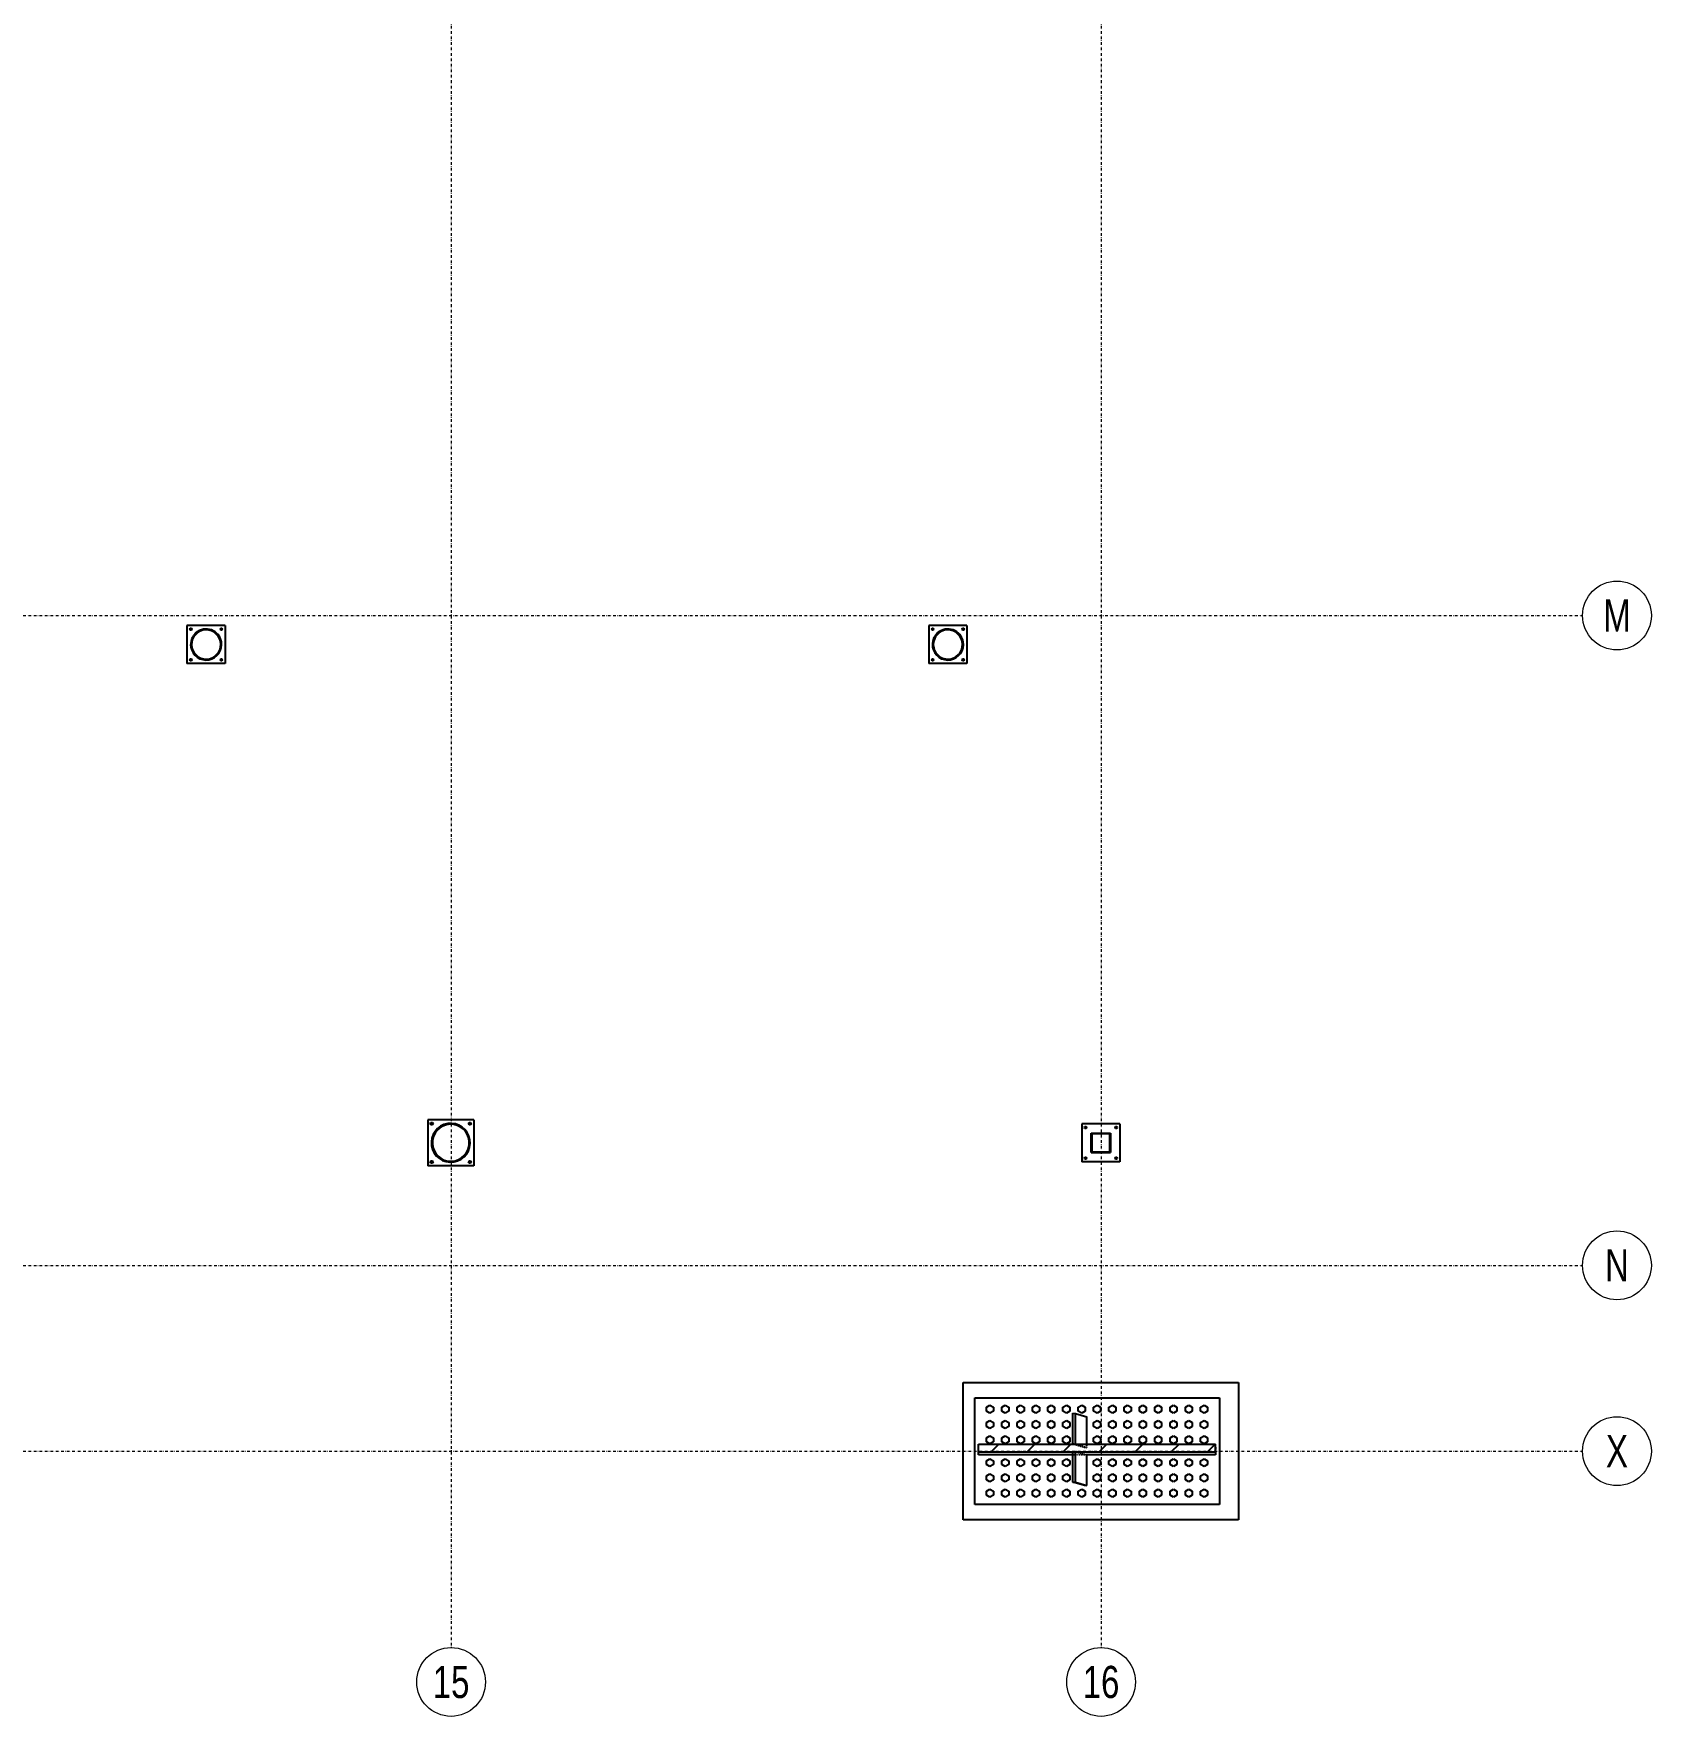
# Model space of a CAD drawing. Header units: millimetres. Extents: x 1541 to 289025, y -12015 to 47026.
# Drawn here: x 36142 to 37676, y -11969 to -10374 of the extents above; entities that cross this region are included whole.
import ezdxf
from ezdxf.enums import TextEntityAlignment as Align

# ---------------------------------------------------------------- set-up
doc = ezdxf.new("R2010")
doc.units = ezdxf.units.MM
doc.header["$LTSCALE"] = 0.1
for name, pattern in [('DASHDOTX2', [50.8, 25.4, -12.7, 0, -12.7]), ('DXK_LINE_DOT2', [3.9198, 1.9599, -1.9599]), ('Grid Line', [3.33375, 1.905, -0.47625, 0.47625, -0.47625])]:
    doc.linetypes.add(name, pattern=pattern)
doc.layers.get('0').update_dxf_attribs({"color": 255})
doc.layers.add('E_EJES', color=8, linetype='Continuous', lineweight=9)
doc.layers.add('E_EJES-1', color=8, linetype='Grid Line', lineweight=9)
doc.styles.add('Swis721 LtCn BT_1', font='swisscl.ttf', dxfattribs={"height": 0.42})

# ---------------------------------------------------------------- blocks, each defined once
blk = doc.blocks.new('Grid - CNI_NOMBRE EJES-372759-_26_00m_LOC COLUMNAS Y MUROS PISO 7')
at = {"layer": 'E_EJES'}
blk.add_circle((0, 0), 0.003, dxfattribs=at)

msp = doc.modelspace()

# ---------------------------------------------------------------- hatches: boundary and pattern name
at = {"linetype": 'Continuous'}
h = msp.add_hatch(color=96, dxfattribs=at)
h.paths.add_polyline_path([(36320.4, -10952.7), (36320.2, -10950.1), (36319.5, -10947.7), (36318.4, -10945.3), (36316.9, -10943.2), (36315.1, -10941.4), (36313, -10940), (36310.7, -10938.9), (36308.2, -10938.2), (36305.7, -10938), (36303.1, -10938.2), (36300.6, -10938.9), (36298.3, -10940), (36296.2, -10941.4), (36294.4, -10943.2), (36292.9, -10945.3), (36291.8, -10947.7), (36291.2, -10950.1), (36291, -10952.7), (36291.2, -10955.3), (36291.8, -10957.7), (36292.9, -10960.1), (36294.4, -10962.2), (36296.2, -10964), (36298.3, -10965.4), (36300.6, -10966.5), (36303.1, -10967.2), (36305.7, -10967.4), (36308.2, -10967.2), (36310.7, -10966.5), (36313, -10965.4), (36315.1, -10964), (36316.9, -10962.2), (36318.4, -10960.1), (36319.5, -10957.7), (36320.2, -10955.3)])
h.paths.add_polyline_path([(36318.7, -10957.4), (36317.7, -10959.6), (36316.3, -10961.6), (36314.6, -10963.3), (36312.6, -10964.7), (36310.4, -10965.7), (36308.1, -10966.3), (36305.7, -10966.5), (36303.3, -10966.3), (36300.9, -10965.7), (36298.7, -10964.7), (36296.8, -10963.3), (36295.1, -10961.6), (36293.7, -10959.6), (36292.7, -10957.4), (36292, -10955.1), (36291.8, -10952.7), (36292, -10950.3), (36292.7, -10948), (36293.7, -10945.8), (36295.1, -10943.8), (36296.8, -10942.1), (36298.7, -10940.7), (36300.9, -10939.7), (36303.3, -10939.1), (36305.7, -10938.9), (36308.1, -10939.1), (36310.4, -10939.7), (36312.6, -10940.7), (36314.6, -10942.1), (36316.3, -10943.8), (36317.7, -10945.8), (36318.7, -10948), (36319.3, -10950.3), (36319.5, -10952.7), (36319.3, -10955.1)])
h = msp.add_hatch(color=96, dxfattribs=at)
h.paths.add_polyline_path([(37023.5, -10952.7), (37023.3, -10950.1), (37022.6, -10947.7), (37021.6, -10945.3), (37020.1, -10943.2), (37018.3, -10941.4), (37016.2, -10940), (37013.9, -10938.9), (37011.4, -10938.2), (37008.8, -10938), (37006.3, -10938.2), (37003.8, -10938.9), (37001.5, -10940), (36999.4, -10941.4), (36997.5, -10943.2), (36996.1, -10945.3), (36995, -10947.7), (36994.3, -10950.1), (36994.1, -10952.7), (36994.3, -10955.3), (36995, -10957.7), (36996.1, -10960.1), (36997.5, -10962.2), (36999.4, -10964), (37001.5, -10965.4), (37003.8, -10966.5), (37006.3, -10967.2), (37008.8, -10967.4), (37011.4, -10967.2), (37013.9, -10966.5), (37016.2, -10965.4), (37018.3, -10964), (37020.1, -10962.2), (37021.6, -10960.1), (37022.6, -10957.7), (37023.3, -10955.3)])
h.paths.add_polyline_path([(37021.8, -10957.4), (37020.8, -10959.6), (37019.4, -10961.6), (37017.7, -10963.3), (37015.7, -10964.7), (37013.6, -10965.7), (37011.2, -10966.3), (37008.8, -10966.5), (37006.4, -10966.3), (37004.1, -10965.7), (37001.9, -10964.7), (36999.9, -10963.3), (36998.2, -10961.6), (36996.8, -10959.6), (36995.8, -10957.4), (36995.2, -10955.1), (36995, -10952.7), (36995.2, -10950.3), (36995.8, -10948), (36996.8, -10945.8), (36998.2, -10943.8), (36999.9, -10942.1), (37001.9, -10940.7), (37004.1, -10939.7), (37006.4, -10939.1), (37008.8, -10938.9), (37011.2, -10939.1), (37013.6, -10939.7), (37015.7, -10940.7), (37017.7, -10942.1), (37019.4, -10943.8), (37020.8, -10945.8), (37021.8, -10948), (37022.5, -10950.3), (37022.7, -10952.7), (37022.5, -10955.1)])
h = msp.add_hatch(color=96, dxfattribs=at)
h.paths.add_polyline_path([(36556, -11425.1), (36555.8, -11422.2), (36555.1, -11419.4), (36554, -11416.8), (36552.5, -11414.3), (36550.7, -11412.1), (36548.5, -11410.2), (36546, -11408.7), (36543.3, -11407.6), (36540.5, -11406.9), (36537.6, -11406.7), (36534.8, -11406.9), (36531.9, -11407.6), (36529.3, -11408.7), (36526.8, -11410.2), (36524.6, -11412.1), (36522.7, -11414.3), (36521.2, -11416.8), (36520.1, -11419.4), (36519.5, -11422.2), (36519.2, -11425.1), (36519.5, -11428), (36520.1, -11430.8), (36521.2, -11433.5), (36522.7, -11435.9), (36524.6, -11438.1), (36526.8, -11440), (36529.3, -11441.5), (36531.9, -11442.6), (36534.8, -11443.3), (36537.6, -11443.5), (36540.5, -11443.3), (36543.3, -11442.6), (36546, -11441.5), (36548.5, -11440), (36550.7, -11438.1), (36552.5, -11435.9), (36554, -11433.5), (36555.1, -11430.8), (36555.8, -11428)])
h.paths.add_polyline_path([(36554.3, -11430.5), (36553.3, -11433.1), (36551.8, -11435.4), (36550, -11437.5), (36547.9, -11439.3), (36545.6, -11440.8), (36543.1, -11441.8), (36540.4, -11442.4), (36537.6, -11442.7), (36534.9, -11442.4), (36532.2, -11441.8), (36529.7, -11440.8), (36527.3, -11439.3), (36525.2, -11437.5), (36523.4, -11435.4), (36522, -11433.1), (36521, -11430.5), (36520.3, -11427.9), (36520.1, -11425.1), (36520.3, -11422.4), (36521, -11419.7), (36522, -11417.2), (36523.4, -11414.8), (36525.2, -11412.7), (36527.3, -11410.9), (36529.7, -11409.5), (36532.2, -11408.4), (36534.9, -11407.8), (36537.6, -11407.6), (36540.4, -11407.8), (36543.1, -11408.4), (36545.6, -11409.5), (36547.9, -11410.9), (36550, -11412.7), (36551.8, -11414.8), (36553.3, -11417.2), (36554.3, -11419.7), (36555, -11422.4), (36555.2, -11425.1), (36555, -11427.9)])
h = msp.add_hatch(dxfattribs=at)
h.set_pattern_fill('', scale=7.611392, style=0, pattern_type=0)
h.set_pattern_definition([(45, (37144.736, -11416.054), (-17.088, 17.088), [])])
h.paths.add_polyline_path([(37162.9, -11416.1), (37144.7, -11416.1), (37144.7, -11434.2), (37162.9, -11434.2)])
h.paths.add_polyline_path([(37145.3, -11433.6), (37145.3, -11416.6), (37162.3, -11416.6), (37162.3, -11433.6)])
h = msp.add_hatch(dxfattribs=at)
h.set_pattern_fill('', scale=7.611392, style=0, pattern_type=0)
h.set_pattern_definition([(45, (37262.073, -11710.71), (-17.088, 17.088), [])])
h.paths.add_polyline_path([(37262.5, -11715.9), (37262.1, -11710.7), (37037.8, -11710.7), (37037.8, -11718), (37262.5, -11718)])

# ---------------------------------------------------------------- linework, layer by layer
at = {"color": 2, "linetype": 'Continuous'}
for p, q in [((36323.8, -10934.6), (36287.5, -10934.6)), ((36287.5, -10934.6), (36287.5, -10970.8)), ((36323.8, -10934.6), (36323.8, -10970.8)), ((37026.9, -10934.6), (36990.7, -10934.6)), ((36990.7, -10934.6), (36990.7, -10970.8)), ((37026.9, -10934.6), (37026.9, -10970.8)), ((36323.8, -10970.8), (36287.5, -10970.8)), ((37026.9, -10970.8), (36990.7, -10970.8)), ((36559.4, -11403.4), (36515.9, -11403.4)), ((36515.9, -11403.4), (36515.9, -11446.9)), ((36559.4, -11403.4), (36559.4, -11446.9)), ((37171.9, -11407), (37135.7, -11407)), ((37135.7, -11407), (37135.7, -11443.2)), ((37144.7, -11434.2), (37144.7, -11416.1)), ((37144.7, -11416.1), (37162.9, -11416.1)), ((37162.3, -11416.6), (37145.3, -11416.6)), ((37145.3, -11416.6), (37145.3, -11433.6)), ((37162.3, -11433.6), (37162.3, -11416.6)), ((37162.9, -11416.1), (37162.9, -11434.2)), ((37171.9, -11407), (37171.9, -11443.2)), ((37144.7, -11434.2), (37162.9, -11434.2)), ((37145.3, -11433.6), (37162.3, -11433.6)), ((36559.4, -11446.9), (36515.9, -11446.9)), ((37171.9, -11443.2), (37135.7, -11443.2)), ((37023.3, -11652.3), (37284.3, -11652.3)), ((37023.3, -11782.7), (37023.3, -11652.3)), ((37284.3, -11652.3), (37284.3, -11782.7)), ((37034.2, -11768.2), (37034.2, -11666.8)), ((37034.2, -11666.8), (37266.2, -11666.8)), ((37266.2, -11666.8), (37266.2, -11768.2)), ((37127.3, -11710.7), (37127.3, -11681.6)), ((37127.3, -11681.6), (37129.7, -11681.7)), ((37129.7, -11681.7), (37140.5, -11684.9)), ((37129.7, -11710.8), (37129.7, -11681.7)), ((37140.4, -11710.7), (37140.5, -11684.9)), ((37037.8, -11718), (37037.8, -11710.7)), ((37037.8, -11710.7), (37262.1, -11710.7)), ((37037.8, -11721.1), (37037.8, -11718)), ((37037.8, -11718), (37262.5, -11718)), ((37127.3, -11721.1), (37037.8, -11721.1)), ((37127.3, -11710.7), (37129.7, -11710.8)), ((37127.3, -11746.9), (37127.3, -11717.8)), ((37127.3, -11717.8), (37129.7, -11717.8)), ((37129.7, -11746.9), (37129.7, -11717.8)), ((37140.4, -11750.1), (37140.5, -11721.1)), ((37262.5, -11721.1), (37140.5, -11721.1)), ((37262.1, -11710.7), (37262.5, -11710.7)), ((37262.1, -11710.7), (37262.5, -11715.9)), ((37262.5, -11715.9), (37262.5, -11710.7)), ((37262.5, -11718), (37262.5, -11715.9)), ((37262.5, -11718), (37262.5, -11721.1)), ((37138.2, -11750.1), (37127.3, -11746.9)), ((37127.3, -11746.9), (37129.7, -11746.9)), ((37129.7, -11746.9), (37140.4, -11750.1)), ((37140.4, -11750.1), (37138.2, -11750.1)), ((37266.2, -11768.2), (37034.2, -11768.2)), ((37284.3, -11782.7), (37023.3, -11782.7))]:
    msp.add_line(p, q, dxfattribs=at)
at = {"color": 7, "linetype": 'Continuous'}
for p, q in [((36290, -10938.2), (36290.6, -10937.2)), ((36290.6, -10939.2), (36290, -10938.2)), ((36290.6, -10937.2), (36291.7, -10937.2)), ((36291.7, -10939.2), (36290.6, -10939.2)), ((36291.7, -10937.2), (36292.3, -10938.2)), ((36292.3, -10938.2), (36291.7, -10939.2)), ((36319, -10938.2), (36319.6, -10937.2)), ((36319.6, -10939.2), (36319, -10938.2)), ((36319.6, -10937.2), (36320.7, -10937.2)), ((36320.7, -10939.2), (36319.6, -10939.2)), ((36320.7, -10937.2), (36321.3, -10938.2)), ((36321.3, -10938.2), (36320.7, -10939.2)), ((36993.2, -10938.2), (36993.8, -10937.2)), ((36993.8, -10939.2), (36993.2, -10938.2)), ((36993.8, -10937.2), (36994.9, -10937.2)), ((36994.9, -10939.2), (36993.8, -10939.2)), ((36994.9, -10937.2), (36995.5, -10938.2)), ((36995.5, -10938.2), (36994.9, -10939.2)), ((37022.2, -10938.2), (37022.8, -10937.2)), ((37022.8, -10939.2), (37022.2, -10938.2)), ((37022.8, -10937.2), (37023.9, -10937.2)), ((37023.9, -10939.2), (37022.8, -10939.2)), ((37023.9, -10937.2), (37024.4, -10938.2)), ((37024.4, -10938.2), (37023.9, -10939.2)), ((36290, -10967.2), (36290.6, -10966.2)), ((36290.6, -10968.2), (36290, -10967.2)), ((36290.6, -10966.2), (36291.7, -10966.2)), ((36291.7, -10968.2), (36290.6, -10968.2)), ((36291.7, -10966.2), (36292.3, -10967.2)), ((36292.3, -10967.2), (36291.7, -10968.2)), ((36319, -10967.2), (36319.6, -10966.2)), ((36319.6, -10968.2), (36319, -10967.2)), ((36319.6, -10966.2), (36320.7, -10966.2)), ((36320.7, -10968.2), (36319.6, -10968.2)), ((36320.7, -10966.2), (36321.3, -10967.2)), ((36321.3, -10967.2), (36320.7, -10968.2)), ((36993.2, -10967.2), (36993.8, -10966.2)), ((36993.8, -10968.2), (36993.2, -10967.2)), ((36993.8, -10966.2), (36994.9, -10966.2)), ((36994.9, -10968.2), (36993.8, -10968.2)), ((36994.9, -10966.2), (36995.5, -10967.2)), ((36995.5, -10967.2), (36994.9, -10968.2)), ((37022.2, -10967.2), (37022.8, -10966.2)), ((37022.8, -10968.2), (37022.2, -10967.2)), ((37022.8, -10966.2), (37023.9, -10966.2)), ((37023.9, -10968.2), (37022.8, -10968.2)), ((37023.9, -10966.2), (37024.4, -10967.2)), ((37024.4, -10967.2), (37023.9, -10968.2)), ((36518.2, -11407), (36518.8, -11405.8)), ((36518.8, -11405.8), (36520.2, -11405.8)), ((36520.2, -11405.8), (36520.9, -11407)), ((36554.4, -11407), (36555.1, -11405.8)), ((36555.1, -11405.8), (36556.4, -11405.8)), ((36556.4, -11405.8), (36557.1, -11407)), ((36518.8, -11408.2), (36518.2, -11407)), ((36520.2, -11408.2), (36518.8, -11408.2)), ((36520.9, -11407), (36520.2, -11408.2)), ((36555.1, -11408.2), (36554.4, -11407)), ((36556.4, -11408.2), (36555.1, -11408.2)), ((36557.1, -11407), (36556.4, -11408.2)), ((37138.2, -11410.6), (37138.7, -11409.6)), ((37138.7, -11411.6), (37138.2, -11410.6)), ((37138.7, -11409.6), (37139.9, -11409.6)), ((37139.9, -11411.6), (37138.7, -11411.6)), ((37139.9, -11409.6), (37140.4, -11410.6)), ((37140.4, -11410.6), (37139.9, -11411.6)), ((37167.2, -11410.6), (37167.7, -11409.6)), ((37167.7, -11411.6), (37167.2, -11410.6)), ((37167.7, -11409.6), (37168.9, -11409.6)), ((37168.9, -11411.6), (37167.7, -11411.6)), ((37168.9, -11409.6), (37169.4, -11410.6)), ((37169.4, -11410.6), (37168.9, -11411.6)), ((36518.2, -11443.2), (36518.8, -11442.1)), ((36518.8, -11444.4), (36518.2, -11443.2)), ((36518.8, -11442.1), (36520.2, -11442.1)), ((36520.2, -11444.4), (36518.8, -11444.4)), ((36520.2, -11442.1), (36520.9, -11443.2)), ((36520.9, -11443.2), (36520.2, -11444.4)), ((36554.4, -11443.2), (36555.1, -11442.1)), ((36555.1, -11444.4), (36554.4, -11443.2)), ((36555.1, -11442.1), (36556.4, -11442.1)), ((36556.4, -11444.4), (36555.1, -11444.4)), ((36556.4, -11442.1), (36557.1, -11443.2)), ((36557.1, -11443.2), (36556.4, -11444.4)), ((37138.2, -11439.6), (37138.7, -11438.6)), ((37138.7, -11440.6), (37138.2, -11439.6)), ((37138.7, -11438.6), (37139.9, -11438.6)), ((37139.9, -11440.6), (37138.7, -11440.6)), ((37139.9, -11438.6), (37140.4, -11439.6)), ((37140.4, -11439.6), (37139.9, -11440.6)), ((37167.2, -11439.6), (37167.7, -11438.6)), ((37167.7, -11440.6), (37167.2, -11439.6)), ((37167.7, -11438.6), (37168.9, -11438.6)), ((37168.9, -11440.6), (37167.7, -11440.6)), ((37168.9, -11438.6), (37169.4, -11439.6)), ((37169.4, -11439.6), (37168.9, -11440.6)), ((37045.4, -11675.7), (37048.7, -11673.9)), ((37045.4, -11679.5), (37045.4, -11675.7)), ((37048.7, -11673.9), (37052, -11675.7)), ((37052, -11675.7), (37052, -11679.5)), ((37059.9, -11675.7), (37063.2, -11673.9)), ((37059.9, -11679.5), (37059.9, -11675.7)), ((37063.2, -11673.9), (37066.5, -11675.7)), ((37066.5, -11675.7), (37066.5, -11679.5)), ((37074.4, -11675.7), (37077.7, -11673.9)), ((37074.4, -11679.5), (37074.4, -11675.7)), ((37077.7, -11673.9), (37081, -11675.7)), ((37081, -11675.7), (37081, -11679.5)), ((37088.9, -11675.7), (37092.2, -11673.9)), ((37088.9, -11679.5), (37088.9, -11675.7)), ((37092.2, -11673.9), (37095.5, -11675.7)), ((37095.5, -11675.7), (37095.5, -11679.5)), ((37103.4, -11675.7), (37106.7, -11673.9)), ((37103.4, -11679.5), (37103.4, -11675.7)), ((37106.7, -11673.9), (37110, -11675.7)), ((37110, -11675.7), (37110, -11679.5)), ((37117.9, -11675.7), (37121.2, -11673.9)), ((37117.9, -11679.5), (37117.9, -11675.7)), ((37121.2, -11673.9), (37124.5, -11675.7)), ((37124.5, -11675.7), (37124.5, -11679.5)), ((37132.4, -11675.7), (37135.7, -11673.9)), ((37132.4, -11679.5), (37132.4, -11675.7)), ((37135.7, -11673.9), (37139, -11675.7)), ((37139, -11675.7), (37139, -11679.5)), ((37146.9, -11675.7), (37150.2, -11673.9)), ((37146.9, -11679.5), (37146.9, -11675.7)), ((37150.2, -11673.9), (37153.5, -11675.7)), ((37153.5, -11675.7), (37153.5, -11679.5)), ((37161.4, -11675.7), (37164.7, -11673.9)), ((37161.4, -11679.5), (37161.4, -11675.7)), ((37164.7, -11673.9), (37167.9, -11675.7)), ((37167.9, -11675.7), (37167.9, -11679.5)), ((37175.9, -11675.7), (37179.2, -11673.9)), ((37175.9, -11679.5), (37175.9, -11675.7)), ((37179.2, -11673.9), (37182.4, -11675.7)), ((37182.4, -11675.7), (37182.4, -11679.5)), ((37190.4, -11675.7), (37193.7, -11673.9)), ((37190.4, -11679.5), (37190.4, -11675.7)), ((37193.7, -11673.9), (37196.9, -11675.7)), ((37196.9, -11675.7), (37196.9, -11679.5)), ((37204.9, -11675.7), (37208.2, -11673.9)), ((37204.9, -11679.5), (37204.9, -11675.7)), ((37208.2, -11673.9), (37211.4, -11675.7)), ((37211.4, -11675.7), (37211.4, -11679.5)), ((37219.4, -11675.7), (37222.7, -11673.9)), ((37219.4, -11679.5), (37219.4, -11675.7)), ((37222.7, -11673.9), (37225.9, -11675.7)), ((37225.9, -11675.7), (37225.9, -11679.5)), ((37233.9, -11675.7), (37237.2, -11673.9)), ((37233.9, -11679.5), (37233.9, -11675.7)), ((37237.2, -11673.9), (37240.4, -11675.7)), ((37240.4, -11675.7), (37240.4, -11679.5)), ((37248.4, -11675.7), (37251.7, -11673.9)), ((37248.4, -11679.5), (37248.4, -11675.7)), ((37251.7, -11673.9), (37254.9, -11675.7)), ((37254.9, -11675.7), (37254.9, -11679.5)), ((37048.7, -11681.4), (37045.4, -11679.5)), ((37045.4, -11690.2), (37048.7, -11688.4)), ((37045.4, -11694), (37045.4, -11690.2)), ((37052, -11679.5), (37048.7, -11681.4)), ((37048.7, -11688.4), (37052, -11690.2)), ((37052, -11690.2), (37052, -11694)), ((37063.2, -11681.4), (37059.9, -11679.5)), ((37059.9, -11690.2), (37063.2, -11688.4)), ((37059.9, -11694), (37059.9, -11690.2)), ((37066.5, -11679.5), (37063.2, -11681.4)), ((37063.2, -11688.4), (37066.5, -11690.2)), ((37066.5, -11690.2), (37066.5, -11694)), ((37077.7, -11681.4), (37074.4, -11679.5)), ((37074.4, -11690.2), (37077.7, -11688.4)), ((37074.4, -11694), (37074.4, -11690.2)), ((37081, -11679.5), (37077.7, -11681.4)), ((37077.7, -11688.4), (37081, -11690.2)), ((37081, -11690.2), (37081, -11694)), ((37092.2, -11681.4), (37088.9, -11679.5)), ((37088.9, -11690.2), (37092.2, -11688.4)), ((37088.9, -11694), (37088.9, -11690.2)), ((37095.5, -11679.5), (37092.2, -11681.4)), ((37092.2, -11688.4), (37095.5, -11690.2)), ((37095.5, -11690.2), (37095.5, -11694)), ((37106.7, -11681.4), (37103.4, -11679.5)), ((37103.4, -11690.2), (37106.7, -11688.4)), ((37103.4, -11694), (37103.4, -11690.2)), ((37110, -11679.5), (37106.7, -11681.4)), ((37106.7, -11688.4), (37110, -11690.2)), ((37110, -11690.2), (37110, -11694)), ((37121.2, -11681.4), (37117.9, -11679.5)), ((37117.9, -11690.2), (37121.2, -11688.4)), ((37117.9, -11694), (37117.9, -11690.2)), ((37124.5, -11679.5), (37121.2, -11681.4)), ((37121.2, -11688.4), (37124.5, -11690.2)), ((37124.5, -11690.2), (37124.5, -11694)), ((37135.7, -11681.4), (37132.4, -11679.5)), ((37139, -11679.5), (37135.7, -11681.4)), ((37150.2, -11681.4), (37146.9, -11679.5)), ((37146.9, -11690.2), (37150.2, -11688.4)), ((37146.9, -11694), (37146.9, -11690.2)), ((37153.5, -11679.5), (37150.2, -11681.4)), ((37150.2, -11688.4), (37153.5, -11690.2)), ((37153.5, -11690.2), (37153.5, -11694)), ((37164.7, -11681.4), (37161.4, -11679.5)), ((37161.4, -11690.2), (37164.7, -11688.4)), ((37161.4, -11694), (37161.4, -11690.2)), ((37167.9, -11679.5), (37164.7, -11681.4)), ((37164.7, -11688.4), (37167.9, -11690.2)), ((37167.9, -11690.2), (37167.9, -11694)), ((37179.2, -11681.4), (37175.9, -11679.5)), ((37175.9, -11690.2), (37179.2, -11688.4)), ((37175.9, -11694), (37175.9, -11690.2)), ((37182.4, -11679.5), (37179.2, -11681.4)), ((37179.2, -11688.4), (37182.4, -11690.2)), ((37182.4, -11690.2), (37182.4, -11694)), ((37193.7, -11681.4), (37190.4, -11679.5)), ((37190.4, -11690.2), (37193.7, -11688.4)), ((37190.4, -11694), (37190.4, -11690.2)), ((37196.9, -11679.5), (37193.7, -11681.4)), ((37193.7, -11688.4), (37196.9, -11690.2)), ((37196.9, -11690.2), (37196.9, -11694)), ((37208.2, -11681.4), (37204.9, -11679.5)), ((37204.9, -11690.2), (37208.2, -11688.4)), ((37204.9, -11694), (37204.9, -11690.2)), ((37211.4, -11679.5), (37208.2, -11681.4)), ((37208.2, -11688.4), (37211.4, -11690.2)), ((37211.4, -11690.2), (37211.4, -11694)), ((37222.7, -11681.4), (37219.4, -11679.5)), ((37219.4, -11690.2), (37222.7, -11688.4)), ((37219.4, -11694), (37219.4, -11690.2)), ((37225.9, -11679.5), (37222.7, -11681.4)), ((37222.7, -11688.4), (37225.9, -11690.2)), ((37225.9, -11690.2), (37225.9, -11694)), ((37237.2, -11681.4), (37233.9, -11679.5)), ((37233.9, -11690.2), (37237.2, -11688.4)), ((37233.9, -11694), (37233.9, -11690.2)), ((37240.4, -11679.5), (37237.2, -11681.4)), ((37237.2, -11688.4), (37240.4, -11690.2)), ((37240.4, -11690.2), (37240.4, -11694)), ((37251.7, -11681.4), (37248.4, -11679.5)), ((37248.4, -11690.2), (37251.7, -11688.4)), ((37248.4, -11694), (37248.4, -11690.2)), ((37254.9, -11679.5), (37251.7, -11681.4)), ((37251.7, -11688.4), (37254.9, -11690.2)), ((37254.9, -11690.2), (37254.9, -11694)), ((37048.7, -11695.9), (37045.4, -11694)), ((37045.4, -11704.7), (37048.7, -11702.9)), ((37045.4, -11708.5), (37045.4, -11704.7)), ((37048.7, -11710.4), (37045.4, -11708.5)), ((37052, -11694), (37048.7, -11695.9)), ((37048.7, -11702.9), (37052, -11704.7)), ((37052, -11708.5), (37048.7, -11710.4)), ((37052, -11704.7), (37052, -11708.5)), ((37063.2, -11695.9), (37059.9, -11694)), ((37059.9, -11704.7), (37063.2, -11702.9)), ((37059.9, -11708.5), (37059.9, -11704.7)), ((37063.2, -11710.4), (37059.9, -11708.5)), ((37066.5, -11694), (37063.2, -11695.9)), ((37063.2, -11702.9), (37066.5, -11704.7)), ((37066.5, -11708.5), (37063.2, -11710.4)), ((37066.5, -11704.7), (37066.5, -11708.5)), ((37077.7, -11695.9), (37074.4, -11694)), ((37074.4, -11704.7), (37077.7, -11702.9)), ((37074.4, -11708.5), (37074.4, -11704.7)), ((37077.7, -11710.4), (37074.4, -11708.5)), ((37081, -11694), (37077.7, -11695.9)), ((37077.7, -11702.9), (37081, -11704.7)), ((37081, -11708.5), (37077.7, -11710.4)), ((37081, -11704.7), (37081, -11708.5)), ((37092.2, -11695.9), (37088.9, -11694)), ((37088.9, -11704.7), (37092.2, -11702.9)), ((37088.9, -11708.5), (37088.9, -11704.7)), ((37092.2, -11710.4), (37088.9, -11708.5)), ((37095.5, -11694), (37092.2, -11695.9)), ((37092.2, -11702.9), (37095.5, -11704.7)), ((37095.5, -11708.5), (37092.2, -11710.4)), ((37095.5, -11704.7), (37095.5, -11708.5)), ((37106.7, -11695.9), (37103.4, -11694)), ((37103.4, -11704.7), (37106.7, -11702.9)), ((37103.4, -11708.5), (37103.4, -11704.7)), ((37106.7, -11710.4), (37103.4, -11708.5)), ((37110, -11694), (37106.7, -11695.9)), ((37106.7, -11702.9), (37110, -11704.7)), ((37110, -11708.5), (37106.7, -11710.4)), ((37110, -11704.7), (37110, -11708.5)), ((37121.2, -11695.9), (37117.9, -11694)), ((37117.9, -11704.7), (37121.2, -11702.9)), ((37117.9, -11708.5), (37117.9, -11704.7)), ((37121.2, -11710.4), (37117.9, -11708.5)), ((37124.5, -11694), (37121.2, -11695.9)), ((37121.2, -11702.9), (37124.5, -11704.7)), ((37124.5, -11708.5), (37121.2, -11710.4)), ((37124.5, -11704.7), (37124.5, -11708.5)), ((37150.2, -11695.9), (37146.9, -11694)), ((37146.9, -11704.7), (37150.2, -11702.9)), ((37146.9, -11708.5), (37146.9, -11704.7)), ((37150.2, -11710.4), (37146.9, -11708.5)), ((37153.5, -11694), (37150.2, -11695.9)), ((37150.2, -11702.9), (37153.5, -11704.7)), ((37153.5, -11708.5), (37150.2, -11710.4)), ((37153.5, -11704.7), (37153.5, -11708.5)), ((37164.7, -11695.9), (37161.4, -11694)), ((37161.4, -11704.7), (37164.7, -11702.9)), ((37161.4, -11708.5), (37161.4, -11704.7)), ((37164.7, -11710.4), (37161.4, -11708.5)), ((37167.9, -11694), (37164.7, -11695.9)), ((37164.7, -11702.9), (37167.9, -11704.7)), ((37167.9, -11708.5), (37164.7, -11710.4)), ((37167.9, -11704.7), (37167.9, -11708.5)), ((37179.2, -11695.9), (37175.9, -11694)), ((37175.9, -11704.7), (37179.2, -11702.9)), ((37175.9, -11708.5), (37175.9, -11704.7)), ((37179.2, -11710.4), (37175.9, -11708.5)), ((37182.4, -11694), (37179.2, -11695.9)), ((37179.2, -11702.9), (37182.4, -11704.7)), ((37182.4, -11708.5), (37179.2, -11710.4)), ((37182.4, -11704.7), (37182.4, -11708.5)), ((37193.7, -11695.9), (37190.4, -11694)), ((37190.4, -11704.7), (37193.7, -11702.9)), ((37190.4, -11708.5), (37190.4, -11704.7)), ((37193.7, -11710.4), (37190.4, -11708.5)), ((37196.9, -11694), (37193.7, -11695.9)), ((37193.7, -11702.9), (37196.9, -11704.7)), ((37196.9, -11708.5), (37193.7, -11710.4)), ((37196.9, -11704.7), (37196.9, -11708.5)), ((37208.2, -11695.9), (37204.9, -11694)), ((37204.9, -11704.7), (37208.2, -11702.9)), ((37204.9, -11708.5), (37204.9, -11704.7)), ((37208.2, -11710.4), (37204.9, -11708.5)), ((37211.4, -11694), (37208.2, -11695.9)), ((37208.2, -11702.9), (37211.4, -11704.7)), ((37211.4, -11708.5), (37208.2, -11710.4)), ((37211.4, -11704.7), (37211.4, -11708.5)), ((37222.7, -11695.9), (37219.4, -11694)), ((37219.4, -11704.7), (37222.7, -11702.9)), ((37219.4, -11708.5), (37219.4, -11704.7)), ((37222.7, -11710.4), (37219.4, -11708.5)), ((37225.9, -11694), (37222.7, -11695.9)), ((37222.7, -11702.9), (37225.9, -11704.7)), ((37225.9, -11708.5), (37222.7, -11710.4)), ((37225.9, -11704.7), (37225.9, -11708.5)), ((37237.2, -11695.9), (37233.9, -11694)), ((37233.9, -11704.7), (37237.2, -11702.9)), ((37233.9, -11708.5), (37233.9, -11704.7)), ((37237.2, -11710.4), (37233.9, -11708.5)), ((37240.4, -11694), (37237.2, -11695.9)), ((37237.2, -11702.9), (37240.4, -11704.7)), ((37240.4, -11708.5), (37237.2, -11710.4)), ((37240.4, -11704.7), (37240.4, -11708.5)), ((37251.7, -11695.9), (37248.4, -11694)), ((37248.4, -11704.7), (37251.7, -11702.9)), ((37248.4, -11708.5), (37248.4, -11704.7)), ((37251.7, -11710.4), (37248.4, -11708.5)), ((37254.9, -11694), (37251.7, -11695.9)), ((37251.7, -11702.9), (37254.9, -11704.7)), ((37254.9, -11708.5), (37251.7, -11710.4)), ((37254.9, -11704.7), (37254.9, -11708.5)), ((37045.4, -11726.5), (37048.7, -11724.6)), ((37048.7, -11724.6), (37052, -11726.5)), ((37059.9, -11726.5), (37063.2, -11724.6)), ((37063.2, -11724.6), (37066.5, -11726.5)), ((37074.4, -11726.5), (37077.7, -11724.6)), ((37077.7, -11724.6), (37081, -11726.5)), ((37088.9, -11726.5), (37092.2, -11724.6)), ((37092.2, -11724.6), (37095.5, -11726.5)), ((37103.4, -11726.5), (37106.7, -11724.6)), ((37106.7, -11724.6), (37110, -11726.5)), ((37117.9, -11726.5), (37121.2, -11724.6)), ((37121.2, -11724.6), (37124.5, -11726.5)), ((37146.9, -11726.5), (37150.2, -11724.6)), ((37150.2, -11724.6), (37153.5, -11726.5)), ((37161.4, -11726.5), (37164.7, -11724.6)), ((37164.7, -11724.6), (37167.9, -11726.5)), ((37175.9, -11726.5), (37179.2, -11724.6)), ((37179.2, -11724.6), (37182.4, -11726.5)), ((37190.4, -11726.5), (37193.7, -11724.6)), ((37193.7, -11724.6), (37196.9, -11726.5)), ((37204.9, -11726.5), (37208.2, -11724.6)), ((37208.2, -11724.6), (37211.4, -11726.5)), ((37219.4, -11726.5), (37222.7, -11724.6)), ((37222.7, -11724.6), (37225.9, -11726.5)), ((37233.9, -11726.5), (37237.2, -11724.6)), ((37237.2, -11724.6), (37240.4, -11726.5)), ((37248.4, -11726.5), (37251.7, -11724.6)), ((37251.7, -11724.6), (37254.9, -11726.5)), ((37045.4, -11730.2), (37045.4, -11726.5)), ((37048.7, -11732.1), (37045.4, -11730.2)), ((37045.4, -11741), (37048.7, -11739.1)), ((37045.4, -11744.7), (37045.4, -11741)), ((37052, -11730.2), (37048.7, -11732.1)), ((37048.7, -11739.1), (37052, -11741)), ((37052, -11726.5), (37052, -11730.2)), ((37052, -11741), (37052, -11744.7)), ((37059.9, -11730.2), (37059.9, -11726.5)), ((37063.2, -11732.1), (37059.9, -11730.2)), ((37059.9, -11741), (37063.2, -11739.1)), ((37059.9, -11744.7), (37059.9, -11741)), ((37066.5, -11730.2), (37063.2, -11732.1)), ((37063.2, -11739.1), (37066.5, -11741)), ((37066.5, -11726.5), (37066.5, -11730.2)), ((37066.5, -11741), (37066.5, -11744.7)), ((37074.4, -11730.2), (37074.4, -11726.5)), ((37077.7, -11732.1), (37074.4, -11730.2)), ((37074.4, -11741), (37077.7, -11739.1)), ((37074.4, -11744.7), (37074.4, -11741)), ((37081, -11730.2), (37077.7, -11732.1)), ((37077.7, -11739.1), (37081, -11741)), ((37081, -11726.5), (37081, -11730.2)), ((37081, -11741), (37081, -11744.7)), ((37088.9, -11730.2), (37088.9, -11726.5)), ((37092.2, -11732.1), (37088.9, -11730.2)), ((37088.9, -11741), (37092.2, -11739.1)), ((37088.9, -11744.7), (37088.9, -11741)), ((37095.5, -11730.2), (37092.2, -11732.1)), ((37092.2, -11739.1), (37095.5, -11741)), ((37095.5, -11726.5), (37095.5, -11730.2)), ((37095.5, -11741), (37095.5, -11744.7)), ((37103.4, -11730.2), (37103.4, -11726.5)), ((37106.7, -11732.1), (37103.4, -11730.2)), ((37103.4, -11741), (37106.7, -11739.1)), ((37103.4, -11744.7), (37103.4, -11741)), ((37110, -11730.2), (37106.7, -11732.1)), ((37106.7, -11739.1), (37110, -11741)), ((37110, -11726.5), (37110, -11730.2)), ((37110, -11741), (37110, -11744.7)), ((37117.9, -11730.2), (37117.9, -11726.5)), ((37121.2, -11732.1), (37117.9, -11730.2)), ((37117.9, -11741), (37121.2, -11739.1)), ((37117.9, -11744.7), (37117.9, -11741)), ((37124.5, -11730.2), (37121.2, -11732.1)), ((37121.2, -11739.1), (37124.5, -11741)), ((37124.5, -11726.5), (37124.5, -11730.2)), ((37124.5, -11741), (37124.5, -11744.7)), ((37146.9, -11730.2), (37146.9, -11726.5)), ((37150.2, -11732.1), (37146.9, -11730.2)), ((37146.9, -11741), (37150.2, -11739.1)), ((37146.9, -11744.7), (37146.9, -11741)), ((37153.5, -11730.2), (37150.2, -11732.1)), ((37150.2, -11739.1), (37153.5, -11741)), ((37153.5, -11726.5), (37153.5, -11730.2)), ((37153.5, -11741), (37153.5, -11744.7)), ((37161.4, -11730.2), (37161.4, -11726.5)), ((37164.7, -11732.1), (37161.4, -11730.2)), ((37161.4, -11741), (37164.7, -11739.1)), ((37161.4, -11744.7), (37161.4, -11741)), ((37167.9, -11730.2), (37164.7, -11732.1)), ((37164.7, -11739.1), (37167.9, -11741)), ((37167.9, -11726.5), (37167.9, -11730.2)), ((37167.9, -11741), (37167.9, -11744.7)), ((37175.9, -11730.2), (37175.9, -11726.5)), ((37179.2, -11732.1), (37175.9, -11730.2)), ((37175.9, -11741), (37179.2, -11739.1)), ((37175.9, -11744.7), (37175.9, -11741)), ((37182.4, -11730.2), (37179.2, -11732.1)), ((37179.2, -11739.1), (37182.4, -11741)), ((37182.4, -11726.5), (37182.4, -11730.2)), ((37182.4, -11741), (37182.4, -11744.7)), ((37190.4, -11730.2), (37190.4, -11726.5)), ((37193.7, -11732.1), (37190.4, -11730.2)), ((37190.4, -11741), (37193.7, -11739.1)), ((37190.4, -11744.7), (37190.4, -11741)), ((37196.9, -11730.2), (37193.7, -11732.1)), ((37193.7, -11739.1), (37196.9, -11741)), ((37196.9, -11726.5), (37196.9, -11730.2)), ((37196.9, -11741), (37196.9, -11744.7)), ((37204.9, -11730.2), (37204.9, -11726.5)), ((37208.2, -11732.1), (37204.9, -11730.2)), ((37204.9, -11741), (37208.2, -11739.1)), ((37204.9, -11744.7), (37204.9, -11741)), ((37211.4, -11730.2), (37208.2, -11732.1)), ((37208.2, -11739.1), (37211.4, -11741)), ((37211.4, -11726.5), (37211.4, -11730.2)), ((37211.4, -11741), (37211.4, -11744.7)), ((37219.4, -11730.2), (37219.4, -11726.5)), ((37222.7, -11732.1), (37219.4, -11730.2)), ((37219.4, -11741), (37222.7, -11739.1)), ((37219.4, -11744.7), (37219.4, -11741)), ((37225.9, -11730.2), (37222.7, -11732.1)), ((37222.7, -11739.1), (37225.9, -11741)), ((37225.9, -11726.5), (37225.9, -11730.2)), ((37225.9, -11741), (37225.9, -11744.7)), ((37233.9, -11730.2), (37233.9, -11726.5)), ((37237.2, -11732.1), (37233.9, -11730.2)), ((37233.9, -11741), (37237.2, -11739.1)), ((37233.9, -11744.7), (37233.9, -11741)), ((37240.4, -11730.2), (37237.2, -11732.1)), ((37237.2, -11739.1), (37240.4, -11741)), ((37240.4, -11726.5), (37240.4, -11730.2)), ((37240.4, -11741), (37240.4, -11744.7)), ((37248.4, -11730.2), (37248.4, -11726.5)), ((37251.7, -11732.1), (37248.4, -11730.2)), ((37248.4, -11741), (37251.7, -11739.1)), ((37248.4, -11744.7), (37248.4, -11741)), ((37254.9, -11730.2), (37251.7, -11732.1)), ((37251.7, -11739.1), (37254.9, -11741)), ((37254.9, -11726.5), (37254.9, -11730.2)), ((37254.9, -11741), (37254.9, -11744.7)), ((37048.7, -11746.6), (37045.4, -11744.7)), ((37045.4, -11755.5), (37048.7, -11753.6)), ((37045.4, -11759.2), (37045.4, -11755.5)), ((37052, -11744.7), (37048.7, -11746.6)), ((37048.7, -11753.6), (37052, -11755.5)), ((37052, -11755.5), (37052, -11759.2)), ((37063.2, -11746.6), (37059.9, -11744.7)), ((37059.9, -11755.5), (37063.2, -11753.6)), ((37059.9, -11759.2), (37059.9, -11755.5)), ((37066.5, -11744.7), (37063.2, -11746.6)), ((37063.2, -11753.6), (37066.5, -11755.5)), ((37066.5, -11755.5), (37066.5, -11759.2)), ((37077.7, -11746.6), (37074.4, -11744.7)), ((37074.4, -11755.5), (37077.7, -11753.6)), ((37074.4, -11759.2), (37074.4, -11755.5)), ((37081, -11744.7), (37077.7, -11746.6)), ((37077.7, -11753.6), (37081, -11755.5)), ((37081, -11755.5), (37081, -11759.2)), ((37092.2, -11746.6), (37088.9, -11744.7)), ((37088.9, -11755.5), (37092.2, -11753.6)), ((37088.9, -11759.2), (37088.9, -11755.5)), ((37095.5, -11744.7), (37092.2, -11746.6)), ((37092.2, -11753.6), (37095.5, -11755.5)), ((37095.5, -11755.5), (37095.5, -11759.2)), ((37106.7, -11746.6), (37103.4, -11744.7)), ((37103.4, -11755.5), (37106.7, -11753.6)), ((37103.4, -11759.2), (37103.4, -11755.5)), ((37110, -11744.7), (37106.7, -11746.6)), ((37106.7, -11753.6), (37110, -11755.5)), ((37110, -11755.5), (37110, -11759.2)), ((37121.2, -11746.6), (37117.9, -11744.7)), ((37117.9, -11755.5), (37121.2, -11753.6)), ((37117.9, -11759.2), (37117.9, -11755.5)), ((37124.5, -11744.7), (37121.2, -11746.6)), ((37121.2, -11753.6), (37124.5, -11755.5)), ((37124.5, -11755.5), (37124.5, -11759.2)), ((37132.4, -11755.5), (37135.7, -11753.6)), ((37132.4, -11759.2), (37132.4, -11755.5)), ((37135.7, -11753.6), (37139, -11755.5)), ((37139, -11755.5), (37139, -11759.2)), ((37150.2, -11746.6), (37146.9, -11744.7)), ((37146.9, -11755.5), (37150.2, -11753.6)), ((37146.9, -11759.2), (37146.9, -11755.5)), ((37153.5, -11744.7), (37150.2, -11746.6)), ((37150.2, -11753.6), (37153.5, -11755.5)), ((37153.5, -11755.5), (37153.5, -11759.2)), ((37164.7, -11746.6), (37161.4, -11744.7)), ((37161.4, -11755.5), (37164.7, -11753.6)), ((37161.4, -11759.2), (37161.4, -11755.5)), ((37167.9, -11744.7), (37164.7, -11746.6)), ((37164.7, -11753.6), (37167.9, -11755.5)), ((37167.9, -11755.5), (37167.9, -11759.2)), ((37179.2, -11746.6), (37175.9, -11744.7)), ((37175.9, -11755.5), (37179.2, -11753.6)), ((37175.9, -11759.2), (37175.9, -11755.5)), ((37182.4, -11744.7), (37179.2, -11746.6)), ((37179.2, -11753.6), (37182.4, -11755.5)), ((37182.4, -11755.5), (37182.4, -11759.2)), ((37193.7, -11746.6), (37190.4, -11744.7)), ((37190.4, -11755.5), (37193.7, -11753.6)), ((37190.4, -11759.2), (37190.4, -11755.5)), ((37196.9, -11744.7), (37193.7, -11746.6)), ((37193.7, -11753.6), (37196.9, -11755.5)), ((37196.9, -11755.5), (37196.9, -11759.2)), ((37208.2, -11746.6), (37204.9, -11744.7)), ((37204.9, -11755.5), (37208.2, -11753.6)), ((37204.9, -11759.2), (37204.9, -11755.5)), ((37211.4, -11744.7), (37208.2, -11746.6)), ((37208.2, -11753.6), (37211.4, -11755.5)), ((37211.4, -11755.5), (37211.4, -11759.2)), ((37222.7, -11746.6), (37219.4, -11744.7)), ((37219.4, -11755.5), (37222.7, -11753.6)), ((37219.4, -11759.2), (37219.4, -11755.5)), ((37225.9, -11744.7), (37222.7, -11746.6)), ((37222.7, -11753.6), (37225.9, -11755.5)), ((37225.9, -11755.5), (37225.9, -11759.2)), ((37237.2, -11746.6), (37233.9, -11744.7)), ((37233.9, -11755.5), (37237.2, -11753.6)), ((37233.9, -11759.2), (37233.9, -11755.5)), ((37240.4, -11744.7), (37237.2, -11746.6)), ((37237.2, -11753.6), (37240.4, -11755.5)), ((37240.4, -11755.5), (37240.4, -11759.2)), ((37251.7, -11746.6), (37248.4, -11744.7)), ((37248.4, -11755.5), (37251.7, -11753.6)), ((37248.4, -11759.2), (37248.4, -11755.5)), ((37254.9, -11744.7), (37251.7, -11746.6)), ((37251.7, -11753.6), (37254.9, -11755.5)), ((37254.9, -11755.5), (37254.9, -11759.2)), ((37048.7, -11761.1), (37045.4, -11759.2)), ((37052, -11759.2), (37048.7, -11761.1)), ((37063.2, -11761.1), (37059.9, -11759.2)), ((37066.5, -11759.2), (37063.2, -11761.1)), ((37077.7, -11761.1), (37074.4, -11759.2)), ((37081, -11759.2), (37077.7, -11761.1)), ((37092.2, -11761.1), (37088.9, -11759.2)), ((37095.5, -11759.2), (37092.2, -11761.1)), ((37106.7, -11761.1), (37103.4, -11759.2)), ((37110, -11759.2), (37106.7, -11761.1)), ((37121.2, -11761.1), (37117.9, -11759.2)), ((37124.5, -11759.2), (37121.2, -11761.1)), ((37135.7, -11761.1), (37132.4, -11759.2)), ((37139, -11759.2), (37135.7, -11761.1)), ((37150.2, -11761.1), (37146.9, -11759.2)), ((37153.5, -11759.2), (37150.2, -11761.1)), ((37164.7, -11761.1), (37161.4, -11759.2)), ((37167.9, -11759.2), (37164.7, -11761.1)), ((37179.2, -11761.1), (37175.9, -11759.2)), ((37182.4, -11759.2), (37179.2, -11761.1)), ((37193.7, -11761.1), (37190.4, -11759.2)), ((37196.9, -11759.2), (37193.7, -11761.1)), ((37208.2, -11761.1), (37204.9, -11759.2)), ((37211.4, -11759.2), (37208.2, -11761.1)), ((37222.7, -11761.1), (37219.4, -11759.2)), ((37225.9, -11759.2), (37222.7, -11761.1)), ((37237.2, -11761.1), (37233.9, -11759.2)), ((37240.4, -11759.2), (37237.2, -11761.1)), ((37251.7, -11761.1), (37248.4, -11759.2)), ((37254.9, -11759.2), (37251.7, -11761.1))]:
    msp.add_line(p, q, dxfattribs=at)
at = {"color": 7, "linetype": 'DXK_LINE_DOT2'}
for p, q in [((37138.2, -11714), (37127.3, -11710.7)), ((37140.5, -11721.1), (37127.3, -11721.1)), ((37129.7, -11710.8), (37140.4, -11714)), ((37129.7, -11717.8), (37140.5, -11721)), ((37140.4, -11714), (37138.2, -11714)), ((37140.4, -11714), (37140.4, -11710.7)), ((37140.5, -11721.1), (37140.5, -11721))]:
    msp.add_line(p, q, dxfattribs=at)
at = {"color": 2, "linetype": 'Continuous'}
for centre, radius, start, end in [((36305.7, -10952.7), 14.7, 10, 190), ((36305.7, -10952.7), 13.8, 350, 170), ((37008.8, -10952.7), 14.7, 10, 190), ((37008.8, -10952.7), 13.8, 350, 170), ((36305.7, -10952.7), 14.7, 190, 10), ((36305.7, -10952.7), 13.8, 170, 350), ((37008.8, -10952.7), 14.7, 190, 10), ((37008.8, -10952.7), 13.8, 170, 350), ((36537.6, -11425.1), 18.4, 9, 189), ((36537.6, -11425.1), 18.4, 189, 9), ((36537.6, -11425.1), 17.5, 171, 351), ((36537.6, -11425.1), 17.5, 351, 171)]:
    msp.add_arc(centre, radius, start, end, dxfattribs=at)
at = {"layer": 'E_EJES'}
for centre in [(36537.9, -11936.3), (37154, -11936.3)]:
    msp.add_circle(centre, 32.6, dxfattribs=at)
at = {"layer": 'E_EJES-1', "linetype": 'DASHDOTX2'}
for p, q in [((36537.9, -9278.2), (36537.9, -11903.7)), ((37154, -9278.2), (37154, -11903.7)), ((30387.5, -10925.2), (37610.4, -10925.2)), ((30387.5, -11541.3), (37610.4, -11541.3)), ((30387.5, -11717.5), (37610.4, -11717.5))]:
    msp.add_line(p, q, dxfattribs=at)

# ---------------------------------------------------------------- block references
at = {"layer": 'E_EJES', "xscale": 10873.41661564557, "yscale": 10873.41661564557, "zscale": 10873.41661564557, "rotation": 269.9999999999994}
for p in [(37643, -10925.2), (37643, -11541.3), (37643, -11717.5)]:
    msp.add_blockref('Grid - CNI_NOMBRE EJES-372759-_26_00m_LOC COLUMNAS Y MUROS PISO 7', p, dxfattribs=at)

# ---------------------------------------------------------------- texts
at = {"layer": 'E_EJES', "style": 'Swis721 LtCn BT_1'}
for s, height, p in [('M', 30.4, (37643, -10925.2)), ('N', 30.4, (37643, -11541.3)), ('X', 30.4, (37643, -11717.5)), ('15', 30.45, (36537.9, -11936.3)), ('16', 30.45, (37154, -11936.3))]:
    msp.add_text(s, height=height, dxfattribs=at).set_placement(p, align=Align.MIDDLE_CENTER)

doc.saveas('drawing.dxf')
